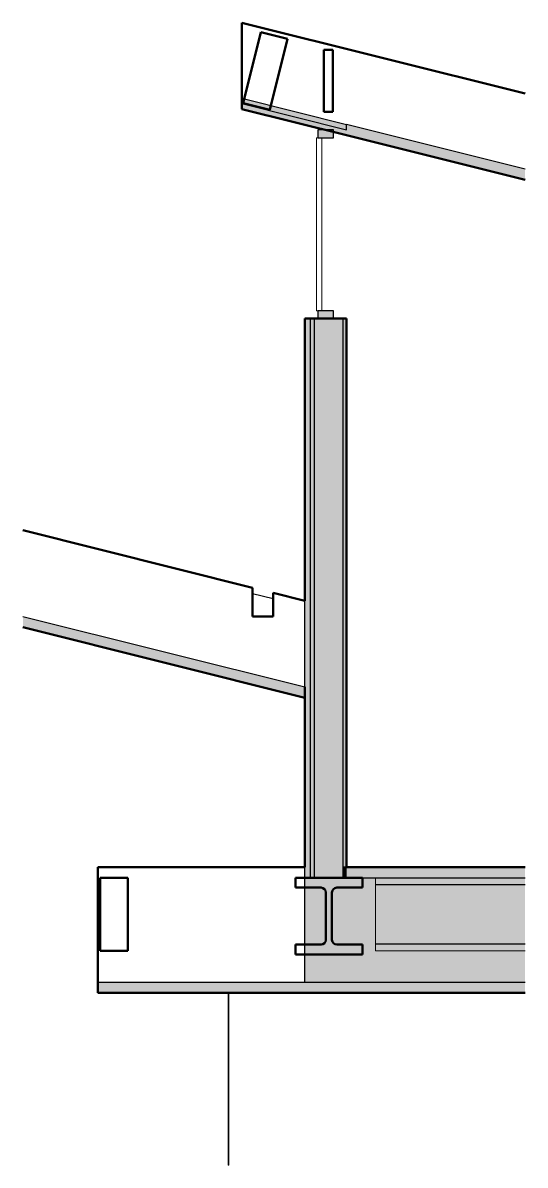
# Model space of a CAD drawing. Header units: inches. Extents: x 121 to 1843, y 681 to 1743.
# Drawn here: x 120.6 to 216.6, y 1524.2 to 1742.8 of the extents above; entities that cross this region are included whole.
import ezdxf

# ---------------------------------------------------------------- set-up
doc = ezdxf.new("R2010")
doc.units = ezdxf.units.IN
doc.header["$MEASUREMENT"] = 0
for name, color, linetype, lineweight in [('A-CLNG', 13, 'Continuous', 18), ('A-CLNG-PATT', 13, 'Continuous', 50), ('A-FLOR', 192, 'Continuous', 13), ('A-FLOR-MCUT', 51, 'Continuous', 25), ('A-FLOR-PATT', 8, 'Continuous', 50), ('A-GLAZ-CURT', 52, 'Continuous', 13), ('A-GLAZ-CWMG', 51, 'Continuous', 13), ('A-ROOF', 132, 'Continuous', 25), ('A-ROOF-PATT', 132, 'Continuous', 50), ('A-WALL', 113, 'Continuous', 25), ('A-WALL-PATT', 111, 'Continuous', 50), ('E-LITE-EQPM', 33, 'Continuous', 18), ('S-BEAM', 12, 'Continuous', 25)]:
    doc.layers.add(name, color=color, linetype=linetype, lineweight=lineweight)

# ---------------------------------------------------------------- blocks, each defined once
blk = doc.blocks.new('System Panel - Glazed-6023919-Wall Section K - 2')
at = {"layer": 'A-GLAZ-CURT', "lineweight": 18}
for p, q in [((177.73, 1720.83), (176.73, 1720.83)), ((176.73, 1720.83), (176.73, 1687.74)), ((177.73, 1687.74), (177.73, 1720.83)), ((176.73, 1687.74), (177.73, 1687.74))]:
    blk.add_line(p, q, dxfattribs=at)
blk = doc.blocks.new('Rectangular Mullion - 2_x5_ Mullion-5764180-Wall Section K - 2')
at = {"layer": 'A-GLAZ-CWMG'}
blk.add_hatch(color=256, dxfattribs=at).paths.add_polyline_path([(176.98, 1686.24), (179.98, 1686.24), (179.98, 1687.74), (176.98, 1687.74)], flags=0)
at = {"layer": 'A-GLAZ-CWMG', "lineweight": 25}
for p, q in [((179.98, 1687.74), (176.98, 1687.74)), ((176.98, 1687.74), (176.98, 1686.24)), ((179.98, 1686.24), (179.98, 1687.74)), ((176.98, 1686.24), (179.98, 1686.24))]:
    blk.add_line(p, q, dxfattribs=at)
blk = doc.blocks.new('Rectangular Mullion - 2_x5_ Mullion-5764181-Wall Section K - 2')
at = {"layer": 'A-GLAZ-CWMG'}
blk.add_hatch(color=256, dxfattribs=at).paths.add_polyline_path([(176.98, 1720.83), (179.98, 1720.83), (179.98, 1722.33), (176.98, 1722.33)], flags=0)
at = {"layer": 'A-GLAZ-CWMG', "lineweight": 25}
for p, q in [((179.98, 1722.33), (176.98, 1722.33)), ((176.98, 1722.33), (176.98, 1720.83)), ((176.98, 1720.83), (179.98, 1720.83)), ((179.98, 1720.83), (179.98, 1722.33))]:
    blk.add_line(p, q, dxfattribs=at)
blk = doc.blocks.new('ALA - cylinder Light - Pendant C-5846317-Wall Section K - 2')
at = {"layer": 'E-LITE-EQPM'}
for p, q in [((159.87, 1557.24), (159.87, 1524.24)), ((159.99, 1524.24), (159.99, 1557.24)), ((159.93, 1524.24), (159.87, 1524.24)), ((159.99, 1524.24), (159.93, 1524.24))]:
    blk.add_line(p, q, dxfattribs=at)
blk = doc.blocks.new('Trus_Joist-Weyerhaeuser-Microllam - Microllam_ 2_0E _ 16_-3973145-Wall Section K - 2')
at = {"layer": 'S-BEAM', "color": 11, "lineweight": 30}
blk.add_line((164.48, 1633.65), (168.48, 1632.65), dxfattribs=at)

msp = doc.modelspace()

# ---------------------------------------------------------------- hatches: boundary and pattern name
at = {"layer": 'A-CLNG-PATT', "lineweight": 18}
for points in [[(216.64, 1712.79), (216.64, 1714.85), (182.48, 1723.39), (182.48, 1721.33)], [(174.48, 1613.69), (174.48, 1615.75), (120.57, 1629.22), (120.57, 1627.16), (168.61, 1615.15)], [(168.61, 1557.24), (216.64, 1557.24), (216.64, 1559.24), (134.89, 1559.24), (134.89, 1557.24), (156.6, 1557.24)]]:
    msp.add_hatch(color=256, dxfattribs=at).paths.add_polyline_path(points, flags=0)
at = {"layer": 'A-FLOR-PATT', "lineweight": 5}
for points in [[(181.86, 1579.24), (182.48, 1579.24), (182.48, 1581.24), (181.86, 1581.24), (181.86, 1579.75)], [(174.48, 1559.24), (216.64, 1559.24), (216.64, 1579.24), (174.48, 1579.24)]]:
    msp.add_hatch(color=256, dxfattribs=at).paths.add_polyline_path(points, flags=0)
at = {"layer": 'A-FLOR-PATT', "lineweight": 13}
msp.add_hatch(color=256, dxfattribs=at).paths.add_polyline_path([(216.64, 1579.24), (216.64, 1581.24), (182.48, 1581.24), (182.48, 1579.24)], flags=0)
at = {"layer": 'A-ROOF-PATT', "lineweight": 5}
for points in [[(182.48, 1722.36), (182.48, 1723.39), (162.48, 1728.39), (162.48, 1727.36)], [(182.48, 1721.33), (182.48, 1722.36), (162.48, 1727.36), (162.48, 1726.33)]]:
    msp.add_hatch(color=256, dxfattribs=at).paths.add_polyline_path(points, flags=0)
at = {"layer": 'A-WALL-PATT', "lineweight": 5}
for points in [[(175.61, 1579.24), (175.61, 1686.24), (174.48, 1686.24), (174.48, 1579.24)], [(176.36, 1579.24), (176.36, 1686.24), (175.61, 1686.24), (175.61, 1579.24)], [(181.86, 1579.24), (181.86, 1686.24), (176.36, 1686.24), (176.36, 1579.24)]]:
    msp.add_hatch(color=256, dxfattribs=at).paths.add_polyline_path(points, flags=0)
at = {"layer": 'A-WALL-PATT', "lineweight": 25}
msp.add_hatch(color=256, dxfattribs=at).paths.add_polyline_path([(181.86, 1581.24), (182.48, 1581.24), (182.48, 1686.24), (181.86, 1686.24), (181.86, 1671.51)], flags=0)

# ---------------------------------------------------------------- linework, layer by layer
at = {"layer": 'A-CLNG', "lineweight": 25}
msp.add_line((216.64, 1714.85), (182.48, 1723.39), dxfattribs=at)
at = {"layer": 'A-CLNG', "lineweight": 50}
for p, q in [((182.48, 1721.33), (216.64, 1712.79)), ((120.57, 1627.16), (174.48, 1613.69)), ((174.48, 1613.69), (174.48, 1615.75)), ((134.89, 1559.24), (134.89, 1557.24)), ((134.89, 1557.24), (216.64, 1557.24))]:
    msp.add_line(p, q, dxfattribs=at)
at = {"layer": 'A-FLOR', "lineweight": 50}
msp.add_line((216.64, 1581.24), (182.48, 1581.24), dxfattribs=at)
at = {"layer": 'A-FLOR-MCUT'}
for p, q in [((182.48, 1581.24), (181.86, 1581.24)), ((176.36, 1579.24), (174.48, 1579.24)), ((181.86, 1579.24), (216.64, 1579.24)), ((174.48, 1559.24), (216.64, 1559.24))]:
    msp.add_line(p, q, dxfattribs=at)
at = {"layer": 'A-ROOF', "lineweight": 50}
for p, q in [((216.64, 1729.28), (162.48, 1742.82)), ((162.48, 1742.82), (162.48, 1726.33)), ((162.48, 1726.33), (182.48, 1721.33)), ((164.48, 1634.74), (120.57, 1645.72)), ((164.48, 1629.24), (164.48, 1634.74)), ((174.48, 1632.24), (168.48, 1633.74)), ((168.48, 1633.74), (168.48, 1629.24)), ((168.48, 1629.24), (164.48, 1629.24)), ((174.48, 1581.24), (134.89, 1581.24)), ((134.89, 1581.24), (134.89, 1559.24))]:
    msp.add_line(p, q, dxfattribs=at)
at = {"layer": 'A-ROOF'}
for p, q in [((162.48, 1728.39), (182.48, 1723.39)), ((162.48, 1727.36), (182.48, 1722.36)), ((182.48, 1722.36), (182.48, 1723.39)), ((174.48, 1615.75), (174.48, 1632.24)), ((120.57, 1629.22), (174.48, 1615.75)), ((174.48, 1559.24), (174.48, 1581.24)), ((134.89, 1559.24), (174.48, 1559.24))]:
    msp.add_line(p, q, dxfattribs=at)
at = {"layer": 'A-WALL', "lineweight": 50}
for p, q in [((182.48, 1686.24), (174.48, 1686.24)), ((174.48, 1686.24), (174.48, 1632.24)), ((182.48, 1581.24), (182.48, 1686.24)), ((174.48, 1613.69), (174.48, 1581.24))]:
    msp.add_line(p, q, dxfattribs=at)
at = {"layer": 'A-WALL'}
for p, q in [((175.61, 1579.24), (175.61, 1686.24)), ((176.36, 1579.24), (176.36, 1686.24)), ((181.86, 1579.24), (181.86, 1686.24))]:
    msp.add_line(p, q, dxfattribs=at)
at = {"layer": 'S-BEAM', "color": 10, "lineweight": 50}
for p, q in [((166.11, 1741.01), (162.71, 1727.43)), ((171.2, 1739.74), (166.11, 1741.01)), ((167.81, 1726.16), (171.2, 1739.74)), ((179.88, 1737.67), (178.13, 1737.67)), ((178.13, 1737.67), (178.13, 1725.79)), ((179.88, 1725.79), (179.88, 1737.67)), ((162.71, 1727.43), (167.81, 1726.16)), ((178.13, 1725.79), (179.88, 1725.79)), ((140.64, 1579.24), (135.39, 1579.24)), ((135.39, 1579.24), (135.39, 1565.24)), ((140.64, 1565.24), (140.64, 1579.24)), ((185.51, 1579.24), (172.71, 1579.24)), ((172.71, 1579.24), (172.71, 1577.34)), ((185.51, 1577.34), (185.51, 1579.24)), ((172.71, 1577.34), (177.6, 1577.34)), ((178.52, 1576.43), (178.52, 1567.35)), ((179.7, 1567.35), (179.7, 1576.43)), ((180.61, 1577.34), (185.51, 1577.34)), ((135.39, 1565.24), (140.64, 1565.24)), ((177.6, 1566.44), (172.71, 1566.44)), ((172.71, 1566.44), (172.71, 1564.54)), ((185.51, 1566.44), (180.61, 1566.44)), ((185.51, 1564.54), (185.51, 1566.44)), ((172.71, 1564.54), (185.51, 1564.54))]:
    msp.add_line(p, q, dxfattribs=at)
at = {"layer": 'S-BEAM', "color": 20, "lineweight": 9}
for p, q in [((216.64, 1579.24), (188.04, 1579.24)), ((188.04, 1579.24), (188.04, 1577.86)), ((216.64, 1577.96), (188.04, 1577.96)), ((188.04, 1577.96), (188.04, 1566.52)), ((188.04, 1577.86), (216.64, 1577.86)), ((216.64, 1566.61), (188.04, 1566.61)), ((188.04, 1566.61), (188.04, 1565.24)), ((188.04, 1566.52), (216.64, 1566.52)), ((188.04, 1565.24), (216.64, 1565.24))]:
    msp.add_line(p, q, dxfattribs=at)
at = {"layer": 'S-BEAM', "color": 10, "lineweight": 50}
for centre, start, end in [((177.6, 1576.43), 0, 90), ((180.61, 1576.43), 90, 180), ((177.6, 1567.35), 270, 0), ((180.61, 1567.35), 180, 270)]:
    msp.add_arc(centre, 0.912, start, end, dxfattribs=at)

# ---------------------------------------------------------------- block references
at = {"layer": 'A-GLAZ-CURT'}
msp.add_blockref('System Panel - Glazed-6023919-Wall Section K - 2', (0, 0), dxfattribs=at)
at = {"layer": 'A-GLAZ-CWMG'}
for name in ['Rectangular Mullion - 2_x5_ Mullion-5764181-Wall Section K - 2', 'Rectangular Mullion - 2_x5_ Mullion-5764180-Wall Section K - 2']:
    msp.add_blockref(name, (0, 0), dxfattribs=at)
at = {"layer": 'E-LITE-EQPM'}
msp.add_blockref('ALA - cylinder Light - Pendant C-5846317-Wall Section K - 2', (0, 0), dxfattribs=at)
at = {"layer": 'S-BEAM', "color": 11, "lineweight": 30}
msp.add_blockref('Trus_Joist-Weyerhaeuser-Microllam - Microllam_ 2_0E _ 16_-3973145-Wall Section K - 2', (0, 0), dxfattribs=at)

doc.saveas('drawing.dxf')
